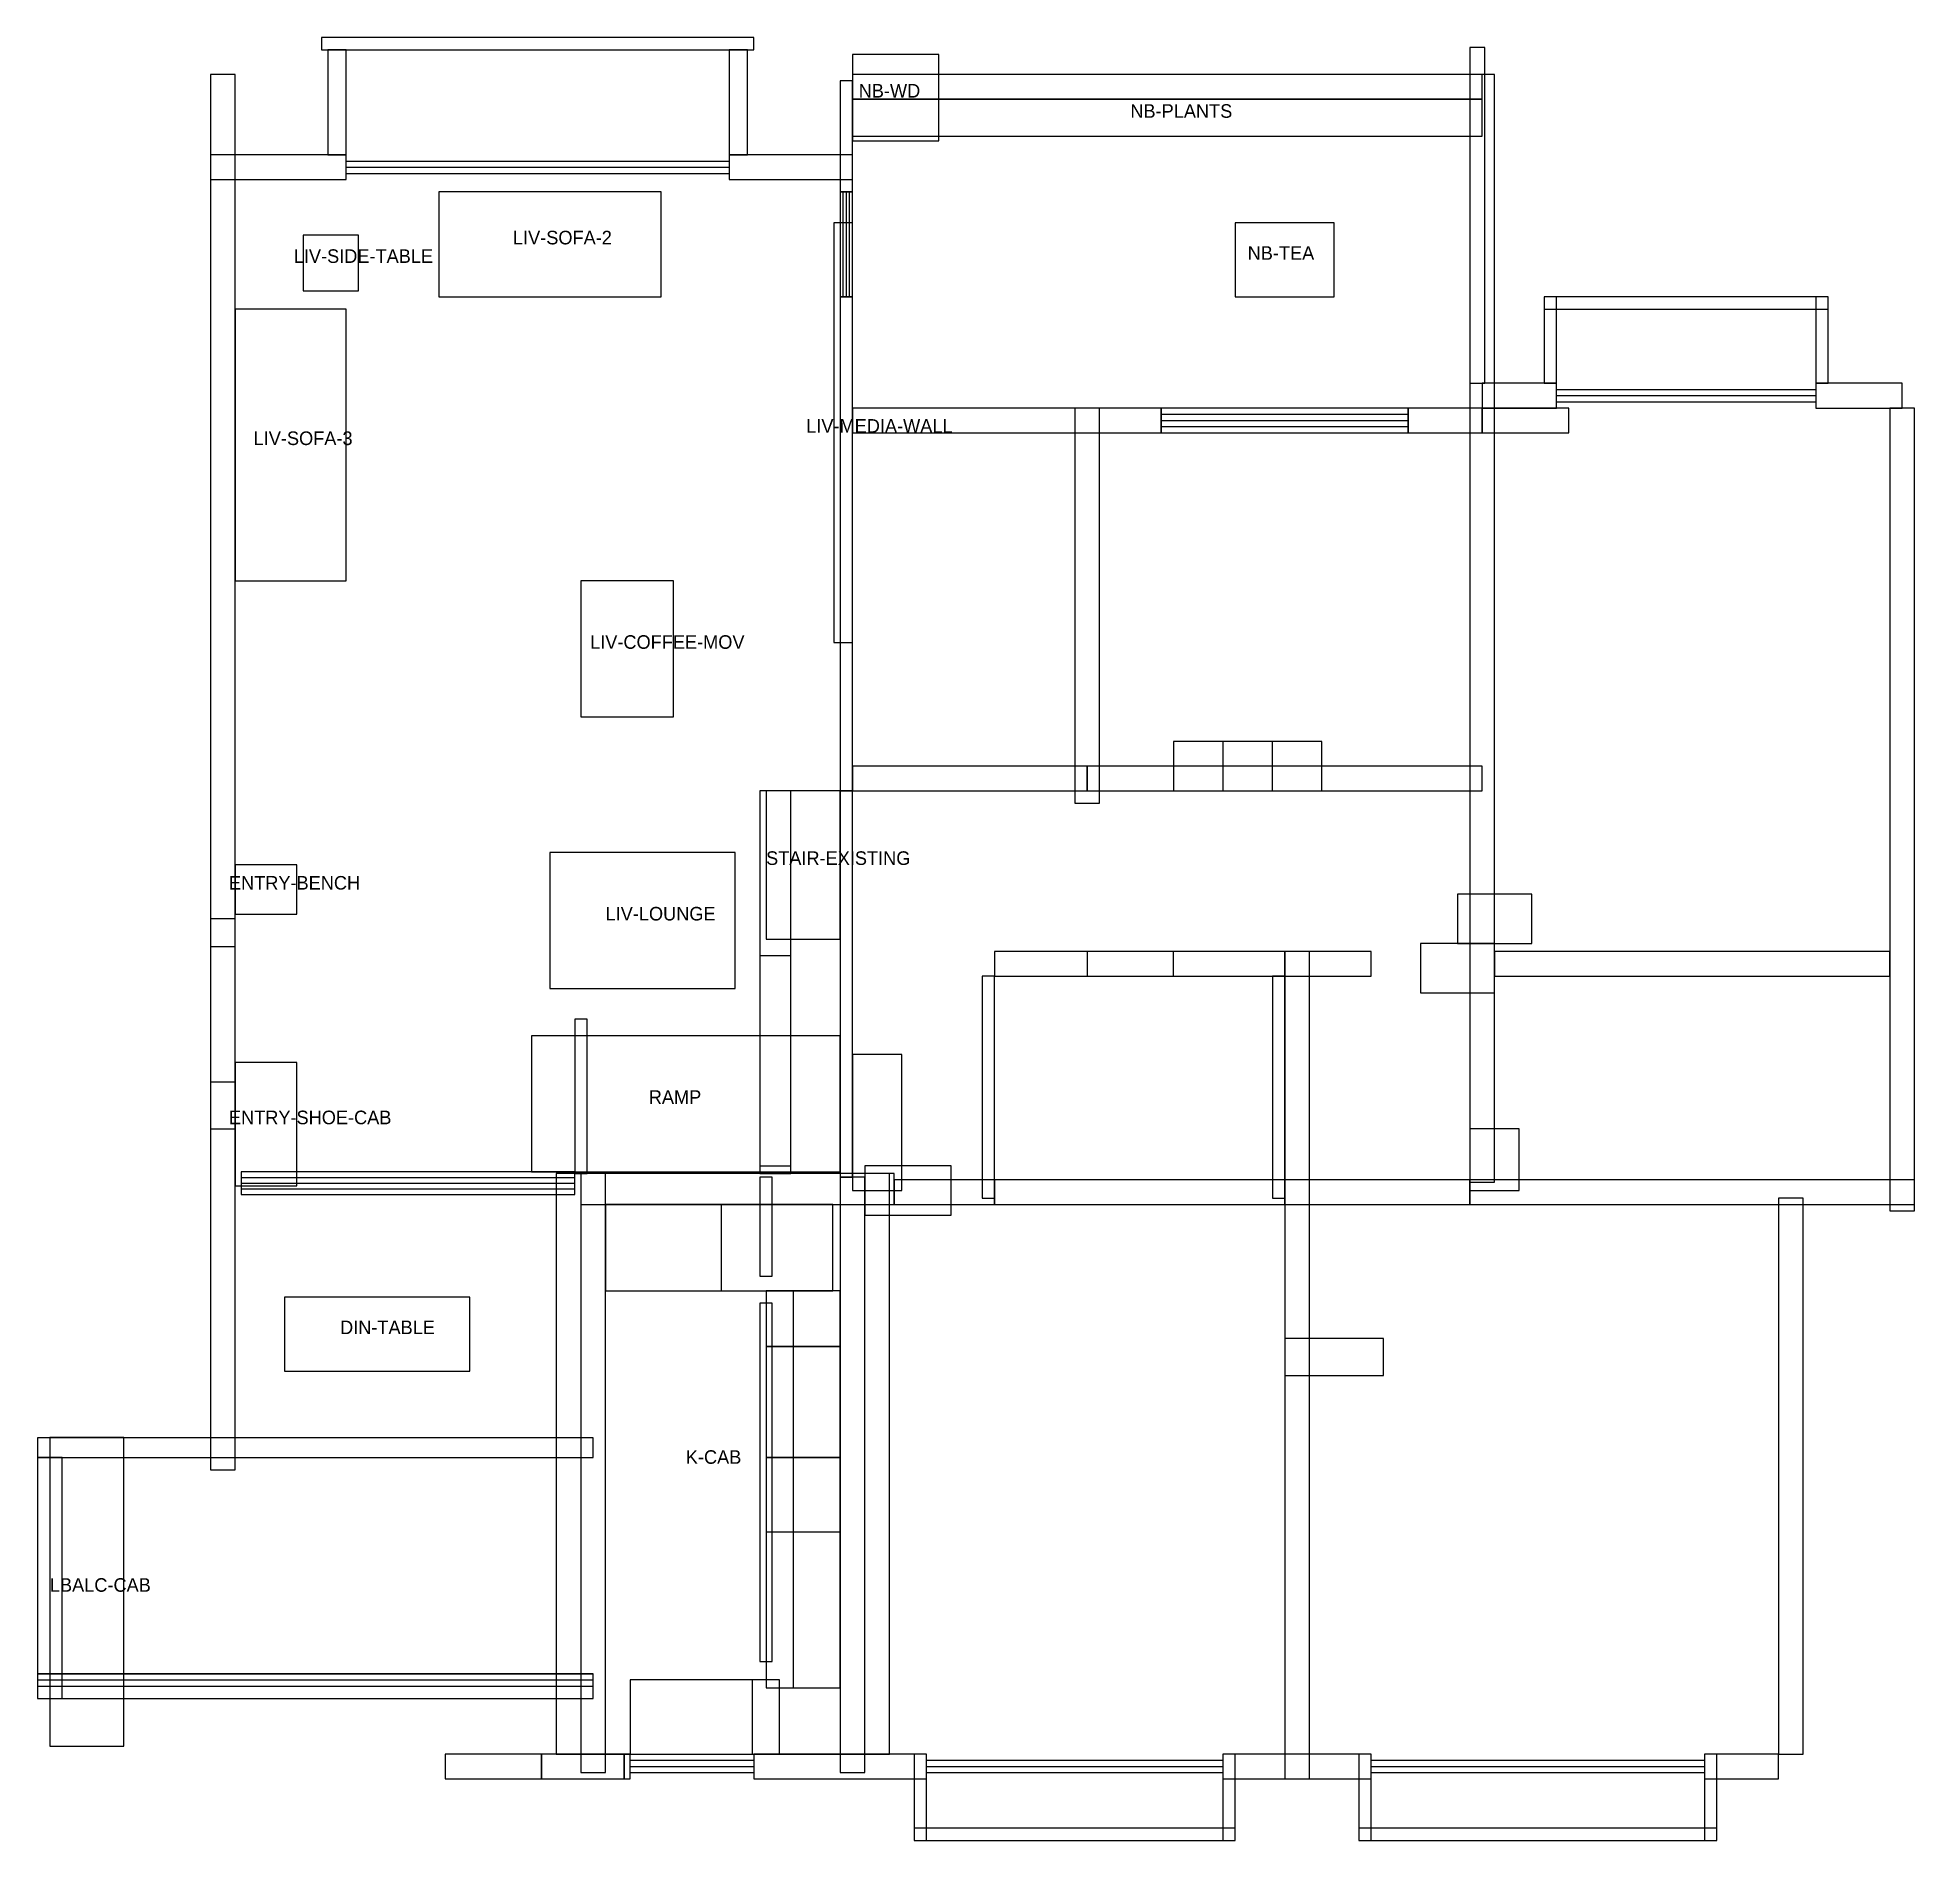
# Model space of a CAD drawing. Header units: millimetres. Extents: x 1300 to 16500, y -700 to 13900.
import ezdxf

# ---------------------------------------------------------------- set-up
doc = ezdxf.new("R2010")
doc.units = ezdxf.units.MM
for name, color, linetype in [('A-ACCESS-RAMP', 3, 'Continuous'), ('A-ACCESS-STAIR', 3, 'Continuous'), ('A-CAB-EXST-KEEP', 40, 'Continuous'), ('A-DOOR-EXST-KEEP', 3, 'Continuous'), ('A-FURN-EXST-KEEP', 30, 'Continuous'), ('A-FURN-PROP', 2, 'Continuous'), ('A-GLAZ-EXST-KEEP', 6, 'Continuous'), ('A-NOTE', 7, 'Continuous'), ('A-PARP-EXST', 8, 'Continuous'), ('A-WALL-EXST-KEEP', 7, 'Continuous'), ('A-WALL-EXST-REMOVE', 8, 'Continuous'), ('A-WALL-OWNER-NOOPEN', 1, 'Continuous'), ('A-WIND-EXST-KEEP', 4, 'Continuous')]:
    doc.layers.add(name, color=color, linetype=linetype)

msp = doc.modelspace()

# ---------------------------------------------------------------- linework, layer by layer
at = {"layer": 'A-ACCESS-RAMP'}
msp.add_lwpolyline([(5300, 4715), (7800, 4715), (7800, 5815), (5300, 5815)], close=True, dxfattribs=at)
at = {"layer": 'A-ACCESS-STAIR'}
msp.add_lwpolyline([(7200, 6600), (7800, 6600), (7800, 7800), (7200, 7800)], close=True, dxfattribs=at)
at = {"layer": 'A-CAB-EXST-KEEP'}
for points in [[(5900, 3750), (7740, 3750), (7740, 4450), (5900, 4450)], [(6835, 3750), (7740, 3750), (7740, 4450), (6835, 4450)], [(7200, 535), (7800, 535), (7800, 3750), (7200, 3750)], [(7200, 3300), (7800, 3300), (7800, 3750), (7200, 3750)], [(7420, 535), (7800, 535), (7800, 3750), (7420, 3750)], [(7200, 2400), (7800, 2400), (7800, 3300), (7200, 3300)], [(7200, 1800), (7800, 1800), (7800, 2400), (7200, 2400)], [(6100, 0), (7310, 0), (7310, 600), (6100, 600)], [(6100, 0), (7090, 0), (7090, 600), (6100, 600)]]:
    msp.add_lwpolyline(points, close=True, dxfattribs=at)
at = {"layer": 'A-DOOR-EXST-KEEP'}
for points in [[(10500, 7800), (11300, 7800), (11300, 8200), (10500, 8200)], [(10900, 7800), (11700, 7800), (11700, 8200), (10900, 8200)], [(12800, 6564), (13400, 6564), (13400, 6964), (12800, 6964)], [(2700, 5064), (2900, 5064), (2900, 6764), (2700, 6764)], [(12500, 6164), (13100, 6164), (13100, 6564), (12500, 6564)], [(9800, 6300), (10500, 6300), (10500, 6500), (9800, 6500)], [(7900, 4564), (8300, 4564), (8300, 5664), (7900, 5664)], [(12900, 4564), (13300, 4564), (13300, 5064), (12900, 5064)], [(8000, 4364), (8700, 4364), (8700, 4764), (8000, 4764)], [(11400, 3064), (12200, 3064), (12200, 3364), (11400, 3364)]]:
    msp.add_lwpolyline(points, close=True, dxfattribs=at)
at = {"layer": 'A-FURN-EXST-KEEP'}
for points in [[(7900, 13064), (8600, 13064), (8600, 13764), (7900, 13764)], [(2900, 4600), (3400, 4600), (3400, 5600), (2900, 5600)], [(5500, 0), (8200, 0), (8200, 4700), (5500, 4700)], [(1400, 64), (2000, 64), (2000, 2564), (1400, 2564)]]:
    msp.add_lwpolyline(points, close=True, dxfattribs=at)
at = {"layer": 'A-FURN-PROP'}
for points in [[(4550, 11800), (6350, 11800), (6350, 12650), (4550, 12650)], [(11000, 11800), (11800, 11800), (11800, 12400), (11000, 12400)], [(3450, 11850), (3900, 11850), (3900, 12300), (3450, 12300)], [(2900, 9500), (3800, 9500), (3800, 11700), (2900, 11700)], [(5700, 8400), (6450, 8400), (6450, 9500), (5700, 9500)], [(5450, 6200), (6950, 6200), (6950, 7300), (5450, 7300)], [(2900, 6800), (3400, 6800), (3400, 7200), (2900, 7200)], [(3300, 3100), (4800, 3100), (4800, 3700), (3300, 3700)]]:
    msp.add_lwpolyline(points, close=True, dxfattribs=at)
at = {"layer": 'A-GLAZ-EXST-KEEP'}
for points in [[(7800, 11800), (7900, 11800), (7900, 12650), (7800, 12650)], [(10400, 10700), (12400, 10700), (12400, 10900), (10400, 10900)], [(2950, 4530), (5650, 4530), (5650, 4715), (2950, 4715)]]:
    msp.add_lwpolyline(points, close=True, dxfattribs=at)
at = {"layer": 'A-NOTE'}
for points in [[(7900, 13100), (13000, 13100), (13000, 13400), (7900, 13400)], [(7750, 9000), (7900, 9000), (7900, 12400), (7750, 12400)], [(7150, 4764), (7400, 4764), (7400, 6464), (7150, 6464)]]:
    msp.add_lwpolyline(points, close=True, dxfattribs=at)
at = {"layer": 'A-PARP-EXST'}
for points in [[(12900, 11100), (13020, 11100), (13020, 13820), (12900, 13820)], [(7900, 13400), (13000, 13400), (13000, 13600), (7900, 13600)], [(1300, 450), (1500, 450), (1500, 2400), (1300, 2400)], [(1300, 450), (5800, 450), (5800, 650), (1300, 650)]]:
    msp.add_lwpolyline(points, close=True, dxfattribs=at)
at = {"layer": 'A-WALL-EXST-KEEP'}
for points in [[(7800, 12650), (7900, 12650), (7900, 13550), (7800, 13550)], [(7800, 7800), (7900, 7800), (7900, 11800), (7800, 11800)], [(7900, 10700), (10400, 10700), (10400, 10900), (7900, 10900)], [(9700, 7700), (9900, 7700), (9900, 10900), (9700, 10900)], [(12400, 10700), (13000, 10700), (13000, 10900), (12400, 10900)], [(13000, 10700), (13700, 10700), (13700, 10900), (13000, 10900)], [(7900, 7800), (9800, 7800), (9800, 8000), (7900, 8000)], [(11400, -200), (11600, -200), (11600, 6500), (11400, 6500)], [(11400, 6300), (12100, 6300), (12100, 6500), (11400, 6500)], [(5700, 4450), (8236, 4450), (8236, 4700), (5700, 4700)], [(7800, -150), (8000, -150), (8000, 4670), (7800, 4670)], [(8236, 4450), (9050, 4450), (9050, 4650), (8236, 4650)]]:
    msp.add_lwpolyline(points, close=True, dxfattribs=at)
at = {"layer": 'A-WALL-EXST-REMOVE'}
for points in [[(7150, 4700), (7400, 4700), (7400, 7800), (7150, 7800)], [(7800, 4670), (7900, 4670), (7900, 7800), (7800, 7800)], [(5650, 4700), (5750, 4700), (5750, 5950), (5650, 5950)], [(5700, -150), (5900, -150), (5900, 4700), (5700, 4700)], [(7150, 3870), (7250, 3870), (7250, 4670), (7150, 4670)], [(9050, 4450), (11400, 4450), (11400, 4650), (9050, 4650)], [(11400, 4450), (12900, 4450), (12900, 4650), (11400, 4650)], [(7150, 750), (7250, 750), (7250, 3650), (7150, 3650)], [(1300, 2400), (5800, 2400), (5800, 2560), (1300, 2560)]]:
    msp.add_lwpolyline(points, close=True, dxfattribs=at)
at = {"layer": 'A-WALL-OWNER-NOOPEN'}
for points in [[(3650, 12950), (3800, 12950), (3800, 13800), (3650, 13800)], [(6900, 12950), (7050, 12950), (7050, 13800), (6900, 13800)], [(2700, 6540), (2900, 6540), (2900, 13600), (2700, 13600)], [(12900, 4630), (13100, 4630), (13100, 13600), (12900, 13600)], [(2700, 12750), (3800, 12750), (3800, 12950), (2700, 12950)], [(6900, 12750), (7900, 12750), (7900, 12950), (6900, 12950)], [(13000, 10900), (13600, 10900), (13600, 11100), (13000, 11100)], [(15700, 10900), (16400, 10900), (16400, 11100), (15700, 11100)], [(16300, 4400), (16500, 4400), (16500, 10900), (16300, 10900)], [(9800, 7800), (13000, 7800), (13000, 8000), (9800, 8000)], [(9050, 6300), (11400, 6300), (11400, 6500), (9050, 6500)], [(13100, 6300), (16300, 6300), (16300, 6500), (13100, 6500)], [(8950, 4500), (9050, 4500), (9050, 6300), (8950, 6300)], [(11300, 4500), (11400, 4500), (11400, 6300), (11300, 6300)], [(2700, 2300), (2900, 2300), (2900, 5440), (2700, 5440)], [(12900, 4450), (16500, 4450), (16500, 4650), (12900, 4650)], [(15400, 0), (15600, 0), (15600, 4500), (15400, 4500)], [(4600, -200), (5380, -200), (5380, 0), (4600, 0)], [(5380, -200), (6050, -200), (6050, 0), (5380, 0)], [(6050, -200), (6100, -200), (6100, 0), (6050, 0)], [(7100, -200), (8500, -200), (8500, 0), (7100, 0)], [(10900, -200), (12100, -200), (12100, 0), (10900, 0)], [(14800, -200), (15400, -200), (15400, 0), (14800, 0)]]:
    msp.add_lwpolyline(points, close=True, dxfattribs=at)
at = {"layer": 'A-WIND-EXST-KEEP'}
for p, q in [((3800, 12900), (6900, 12900)), ((3800, 12850), (6900, 12850)), ((3800, 12800), (6900, 12800)), ((7825, 11800), (7825, 12650)), ((7850, 11800), (7850, 12650)), ((7875, 11800), (7875, 12650)), ((13600, 11050), (15700, 11050)), ((13600, 11000), (15700, 11000)), ((13600, 10950), (15700, 10950)), ((10400, 10850), (12400, 10850)), ((10400, 10800), (12400, 10800)), ((10400, 10750), (12400, 10750)), ((2950, 4669), (5650, 4669)), ((2950, 4622), (5650, 4622)), ((2950, 4576), (5650, 4576)), ((1300, 650), (5800, 650)), ((1300, 600), (5800, 600)), ((1300, 550), (5800, 550)), ((6100, -50), (7100, -50)), ((6100, -100), (7100, -100)), ((6100, -150), (7100, -150)), ((8500, -50), (10900, -50)), ((8500, -100), (10900, -100)), ((8500, -150), (10900, -150)), ((12100, -50), (14800, -50)), ((12100, -100), (14800, -100)), ((12100, -150), (14800, -150))]:
    msp.add_line(p, q, dxfattribs=at)
for points in [[(3600, 13800), (7100, 13800), (7100, 13900), (3600, 13900)], [(3650, 12950), (3800, 12950), (3800, 13800), (3650, 13800)], [(6900, 12950), (7050, 12950), (7050, 13800), (6900, 13800)], [(13500, 11100), (13600, 11100), (13600, 11800), (13500, 11800)], [(13500, 11700), (15800, 11700), (15800, 11800), (13500, 11800)], [(15700, 11100), (15800, 11100), (15800, 11800), (15700, 11800)], [(8400, -700), (8500, -700), (8500, 0), (8400, 0)], [(10900, -700), (11000, -700), (11000, 0), (10900, 0)], [(12000, -700), (12100, -700), (12100, 0), (12000, 0)], [(14800, -700), (14900, -700), (14900, 0), (14800, 0)], [(8400, -700), (11000, -700), (11000, -600), (8400, -600)], [(12000, -700), (14900, -700), (14900, -600), (12000, -600)]]:
    msp.add_lwpolyline(points, close=True, dxfattribs=at)

# ---------------------------------------------------------------- texts
at = {"layer": 'A-NOTE'}
for s, p in [('NB-WD', (7950, 13414)), ('NB-PLANTS', (10150, 13250)), ('LIV-SOFA-2', (5150, 12225)), ('LIV-SIDE-TABLE', (3375, 12075)), ('NB-TEA', (11100, 12100)), ('LIV-MEDIA-WALL', (7525, 10700)), ('LIV-SOFA-3', (3050, 10600)), ('LIV-COFFEE-MOV', (5775, 8950)), ('STAIR-EXISTING', (7200, 7200)), ('ENTRY-BENCH', (2850, 7000)), ('LIV-LOUNGE', (5900, 6750)), ('RAMP', (6250, 5265)), ('ENTRY-SHOE-CAB', (2850, 5100)), ('DIN-TABLE', (3750, 3400)), ('K-CAB', (6550, 2350)), ('LBALC-CAB', (1400, 1314))]:
    msp.add_text(s, height=110, dxfattribs=at).set_placement(p)

doc.saveas('drawing.dxf')
